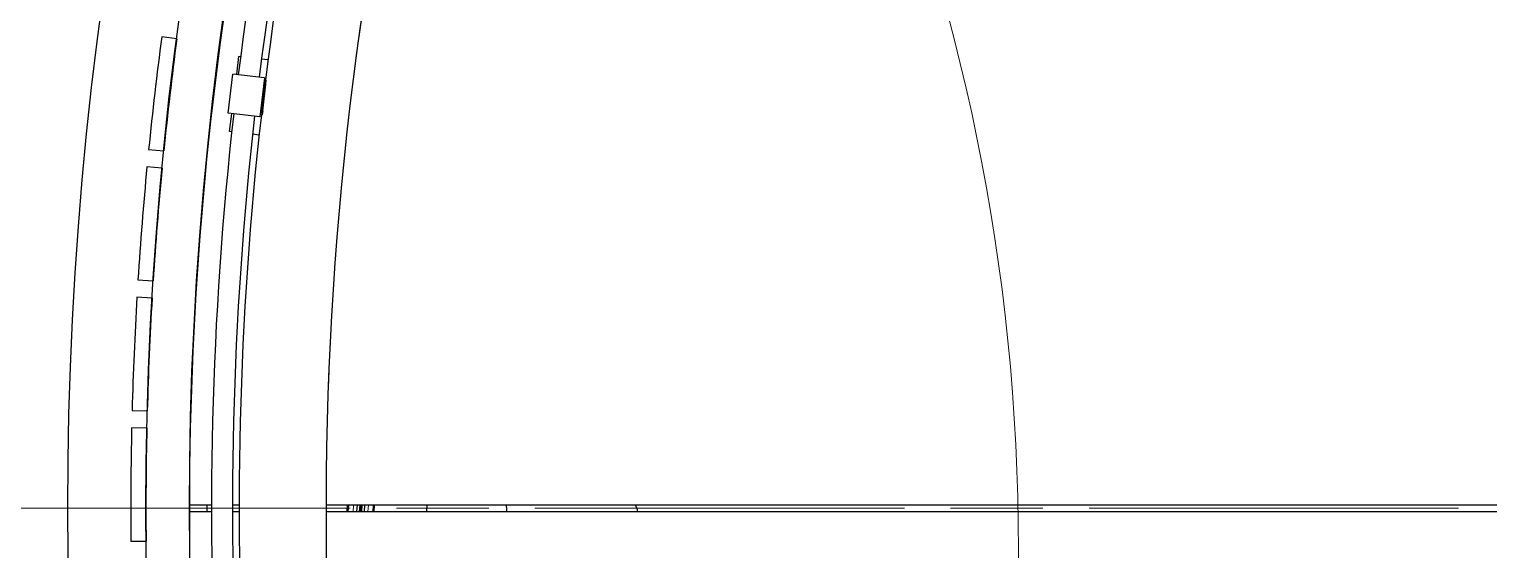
# Model space of a CAD drawing. Header units: millimetres. Extents: x 0 to 89100, y 0 to 63000.
# Drawn here: x 34359 to 37717, y 15707 to 16905 of the extents above; entities that cross this region are included whole.
import ezdxf

# ---------------------------------------------------------------- set-up
doc = ezdxf.new("R2010")
doc.units = ezdxf.units.MM
doc.header["$LTSCALE"] = 150
doc.linetypes.add('CHAIN', pattern=[0.3543, 0.2362, -0.0295, 0.0591, -0.0295])
doc.layers.add('4003-AREA-02.1_F-Foundation', color=7, linetype='Continuous', lineweight=25, true_color=0xadadad)
for name, color, linetype, lineweight in [('4003-AREA-02.1_T-Tank', 7, 'Continuous', 25), ('Center Mark', 7, 'Continuous', 18), ('Detail Boundary', 7, 'Continuous', 18), ('Visible', 7, 'Continuous', 25), ('Visible Narrow', 7, 'Continuous', 18)]:
    doc.layers.add(name, color=color, linetype=linetype, lineweight=lineweight)

# ---------------------------------------------------------------- blocks, each defined once
blk = doc.blocks.new('2dDetail0')
at = {"layer": 'Detail Boundary'}
blk.add_circle((212.881, 104.715), 31.352, dxfattribs=at)

msp = doc.modelspace()

# ---------------------------------------------------------------- linework, layer by layer
at = {"layer": '4003-AREA-02.1_F-Foundation'}
msp.add_circle((42877.43, 15802.58), 8430, dxfattribs=at)
at = {"layer": '4003-AREA-02.1_T-Tank'}
msp.add_circle((42877.43, 15802.58), 8150, dxfattribs=at)
at = {"layer": 'Center Mark', "linetype": 'CHAIN', "ltscale": 23.990969}
msp.add_line((51672.43, 15802.58), (34082.43, 15802.58), dxfattribs=at)
at = {"layer": 'Visible'}
for p, q in [((34698.45, 16882.72), (34663.76, 16887.39)), ((34840.42, 16842.16), (34835.6, 16801.44)), ((34845.2, 16841.59), (34840.42, 16842.16)), ((34908.29, 16834.12), (34893.17, 16835.91)), ((34816.95, 16712.01), (34827.53, 16801.39)), ((34900.03, 16792.8), (34827.53, 16801.39)), ((34835.6, 16801.44), (34835.48, 16800.45)), ((34900.03, 16792.8), (34889.44, 16703.43)), ((34900.37, 16778.66), (34893.07, 16717.09)), ((34896.05, 16716.74), (34903.35, 16778.31)), ((34899.09, 16784.86), (34901.07, 16784.62)), ((34899.44, 16787.84), (34904.4, 16787.25)), ((34900.37, 16778.66), (34901.07, 16784.62)), ((34903.35, 16778.31), (34904.4, 16787.25)), ((34889.44, 16703.43), (34816.95, 16712.01)), ((34819.95, 16669.36), (34824.77, 16710.08)), ((34824.89, 16711.07), (34824.77, 16710.08)), ((34890.03, 16708.39), (34894.99, 16707.8)), ((34890.38, 16711.37), (34892.37, 16711.14)), ((34893.07, 16717.09), (34892.37, 16711.14)), ((34896.05, 16716.74), (34894.99, 16707.8)), ((34824.74, 16668.8), (34819.95, 16669.36)), ((34887.83, 16661.33), (34872.7, 16663.12)), ((34633.68, 16628.24), (34668.51, 16624.84)), ((34664.62, 16585.03), (34629.79, 16588.43)), ((34609.13, 16328.36), (34644.07, 16326.22)), ((34641.62, 16286.29), (34606.69, 16288.43)), ((34595.49, 16027.78), (34630.48, 16026.91)), ((34629.49, 15986.92), (34594.5, 15987.79)), ((34727.44, 15810.58), (34778.29, 15810.58)), ((34778.29, 15794.58), (34727.44, 15794.58)), ((34826.59, 15810.58), (34841.9, 15810.58)), ((34841.9, 15794.58), (34826.59, 15794.58)), ((35042.42, 15810.58), (42445.6, 15810.58)), ((42445.6, 15794.58), (35042.43, 15794.58)), ((35090.09, 15794.58), (35091.14, 15810.58)), ((35091.14, 15810.58), (35090.09, 15794.58)), ((35093.14, 15810.58), (35092.09, 15794.58)), ((35113.18, 15810.58), (35112.13, 15794.58)), ((35119.2, 15810.58), (35118.15, 15794.58)), ((35122.2, 15810.58), (35121.15, 15794.58)), ((35124.16, 15794.58), (35125.21, 15810.58)), ((35130.17, 15794.58), (35131.22, 15810.58)), ((35150.22, 15794.58), (35151.26, 15810.58)), ((35152.22, 15794.58), (35153.27, 15810.58)), ((35273.57, 15794.58), (35274.62, 15810.58)), ((35273.57, 15794.58), (35274.62, 15810.58)), ((34592.78, 15726.91), (34627.78, 15727.31))]:
    msp.add_line(p, q, dxfattribs=at)
msp.add_circle((42877.43, 15802.58), 8250, dxfattribs=at)
for centre, radius, start, end in [((42877.43, 15802.58), 8420, 197.272232, 162.727768), ((42877.43, 15802.58), 8326.9, 263.582685, 162.528471), ((42877.43, 15802.58), 8150, 160.056241, 179.943759), ((42877.43, 15802.58), 8099.15, 162.904736, 172.926587), ((42877.43, 15802.58), 8050.85, 162.906646, 172.924677), ((42877.43, 15802.58), 8285, 172.476301, 174.280601), ((42877.43, 15802.58), 8250, 172.476888, 174.280015), ((42877.43, 15802.58), 8099.15, 173.563277, 183.585128), ((42877.43, 15802.58), 8050.85, 173.565187, 183.583218), ((42877.43, 15802.58), 8285, 174.557226, 176.361526), ((42877.43, 15802.58), 8250, 174.557813, 176.36094), ((42877.43, 15802.58), 8285, 176.638151, 178.442451), ((42877.43, 15802.58), 8250, 176.638738, 178.441864), ((42877.43, 15802.58), 8285, 178.719076, 180.523376), ((42877.43, 15802.58), 8250, 178.719662, 180.522789), ((42877.43, 15802.58), 8150, 179.943759, 180.056241), ((42877.43, 15802.58), 8150, 180.056241, 199.943759), ((42863.49, 15802.58), 8096, 179.943384, 180.056616)]:
    msp.add_arc(centre, radius, start, end, dxfattribs=at)
for centre, major_axis, ratio, start_param, end_param in [((42870.1, 15803.76), (1274.5, 7926.4), 0.9999988, 1.4311474, 1.6073806), ((42870.09, 15803.76), (1242.75, 7728.95), 0.9999988, 1.5335054, 2.518931), ((42870.1, 15803.76), (1274.5, 7926.4), 0.9999988, 1.6173455, 1.7935774), ((42870.17, 15803.75), (1242.66, 7728.43), 0.9999988, 1.7293497, 1.7313938), ((35408.34, 15791.14), (-4.57, -69.7), 0.7071068, 1.6664825, 1.8995084), ((35408.34, 15791.14), (-4.57, -69.7), 0.7071068, 1.6664825, 1.8995084), ((35711.89, 15771.24), (-4.57, -69.7), 0.7071068, 1.9582279, 2.2161474)]:
    msp.add_ellipse(centre, major_axis=major_axis, ratio=ratio, start_param=start_param, end_param=end_param, dxfattribs=at)
at = {"layer": 'Visible Narrow'}
for p, q in [((34903.2, 16778.33), (34900.52, 16778.65)), ((34893.22, 16717.08), (34895.9, 16716.76)), ((35105.11, 15809.78), (35104.17, 15795.38)), ((35138.24, 15795.38), (35139.19, 15809.78))]:
    msp.add_line(p, q, dxfattribs=at)
for points in [[(35193.39, 17333.69), (35093.63, 16833.15), (35042.87, 16323.03), (35042.42, 15810.58)], [(35042.43, 15794.58), (35043.49, 14885.75), (35202.83, 13984.31), (35512.99, 13130.66)]]:
    msp.add_open_spline(points, degree=3, dxfattribs=at)

# ---------------------------------------------------------------- block references
at = {"layer": 'Detail Boundary', "xscale": 150, "yscale": 150, "zscale": 150}
msp.add_blockref('2dDetail0', (0, 0), dxfattribs=at)

doc.saveas('drawing.dxf')
